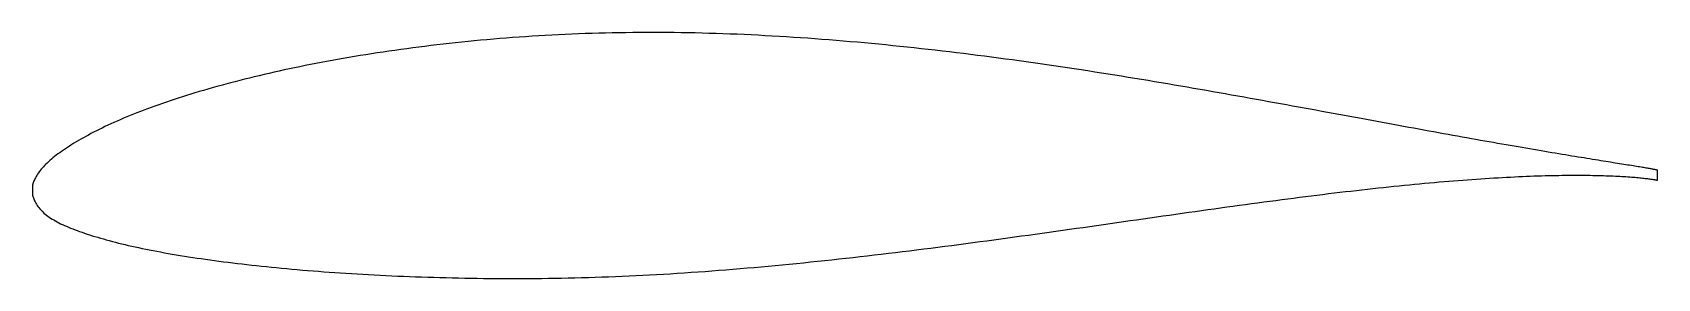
# Model space of a CAD drawing. Header units: metres. Extents: x -15.4 to 31.2, y -2.6 to 4.4.
import ezdxf

# ---------------------------------------------------------------- set-up
doc = ezdxf.new("R2010")
doc.units = ezdxf.units.M

msp = doc.modelspace()

# ---------------------------------------------------------------- linework, layer by layer
msp.add_lwpolyline([(31.193, 0.49), (31.193, 0.491), (31.19, 0.492), (31.185, 0.493), (31.179, 0.494), (31.171, 0.496), (31.161, 0.498), (31.15, 0.501), (31.137, 0.504), (31.121, 0.507), (31.105, 0.51), (31.086, 0.514), (31.066, 0.517), (31.043, 0.522), (31.019, 0.526), (30.994, 0.53), (30.966, 0.535), (30.937, 0.54), (30.906, 0.546), (30.873, 0.551), (30.839, 0.557), (30.803, 0.563), (30.765, 0.57), (30.725, 0.576), (30.683, 0.583), (30.64, 0.59), (30.595, 0.597), (30.549, 0.605), (30.5, 0.613), (30.45, 0.621), (30.398, 0.629), (30.345, 0.638), (30.29, 0.647), (30.233, 0.656), (30.174, 0.665), (30.113, 0.675), (30.051, 0.685), (29.988, 0.695), (29.922, 0.705), (29.855, 0.716), (29.786, 0.727), (29.716, 0.738), (29.644, 0.75), (29.57, 0.762), (29.494, 0.774), (29.417, 0.786), (29.339, 0.799), (29.258, 0.812), (29.176, 0.825), (29.093, 0.839), (29.007, 0.852), (28.921, 0.867), (28.832, 0.881), (28.742, 0.896), (28.65, 0.911), (28.557, 0.926), (28.462, 0.942), (28.366, 0.958), (28.268, 0.974), (28.169, 0.991), (28.068, 1.008), (27.965, 1.025), (27.861, 1.043), (27.755, 1.061), (27.648, 1.079), (27.539, 1.098), (27.429, 1.116), (27.318, 1.136), (27.205, 1.155), (27.09, 1.175), (26.974, 1.195), (26.856, 1.216), (26.737, 1.237), (26.617, 1.258), (26.495, 1.279), (26.372, 1.301), (26.247, 1.323), (26.121, 1.345), (25.994, 1.368), (25.865, 1.391), (25.735, 1.414), (25.603, 1.438), (25.47, 1.461), (25.336, 1.486), (25.2, 1.51), (25.063, 1.535), (24.925, 1.56), (24.785, 1.585), (24.645, 1.611), (24.503, 1.637), (24.359, 1.663), (24.215, 1.689), (24.069, 1.716), (23.922, 1.743), (23.773, 1.77), (23.624, 1.797), (23.473, 1.825), (23.321, 1.853), (23.168, 1.881), (23.014, 1.909), (22.858, 1.938), (22.702, 1.967), (22.544, 1.996), (22.385, 2.025), (22.225, 2.055), (22.064, 2.084), (21.902, 2.114), (21.739, 2.144), (21.575, 2.175), (21.409, 2.205), (21.243, 2.235), (21.076, 2.266), (20.907, 2.297), (20.738, 2.328), (20.568, 2.359), (20.396, 2.39), (20.224, 2.421), (20.051, 2.453), (19.877, 2.484), (19.702, 2.516), (19.526, 2.548), (19.349, 2.579), (19.171, 2.611), (18.993, 2.643), (18.813, 2.675), (18.633, 2.706), (18.452, 2.738), (18.27, 2.77), (18.088, 2.802), (17.904, 2.834), (17.72, 2.866), (17.535, 2.898), (17.35, 2.929), (17.163, 2.961), (16.976, 2.992), (16.788, 3.024), (16.6, 3.055), (16.411, 3.087), (16.221, 3.118), (16.031, 3.149), (15.84, 3.18), (15.648, 3.211), (15.456, 3.241), (15.263, 3.272), (15.07, 3.302), (14.876, 3.332), (14.681, 3.362), (14.486, 3.392), (14.291, 3.421), (14.095, 3.451), (13.899, 3.48), (13.702, 3.508), (13.505, 3.537), (13.307, 3.565), (13.109, 3.593), (12.91, 3.621), (12.711, 3.648), (12.512, 3.675), (12.312, 3.702), (12.112, 3.728), (11.912, 3.754), (11.712, 3.779), (11.511, 3.805), (11.31, 3.83), (11.108, 3.854), (10.907, 3.879), (10.705, 3.902), (10.503, 3.926), (10.3, 3.949), (10.098, 3.971), (9.895, 3.993), (9.693, 4.015), (9.49, 4.036), (9.287, 4.057), (9.084, 4.078), (8.88, 4.097), (8.677, 4.117), (8.474, 4.136), (8.27, 4.154), (8.067, 4.172), (7.864, 4.189), (7.66, 4.206), (7.457, 4.223), (7.253, 4.238), (7.05, 4.254), (6.847, 4.268), (6.644, 4.283), (6.441, 4.296), (6.238, 4.309), (6.035, 4.321), (5.832, 4.333), (5.63, 4.344), (5.428, 4.355), (5.226, 4.365), (5.024, 4.374), (4.822, 4.383), (4.621, 4.391), (4.419, 4.398), (4.219, 4.405), (4.018, 4.411), (3.818, 4.416), (3.618, 4.421), (3.418, 4.425), (3.219, 4.428), (3.02, 4.431), (2.821, 4.433), (2.623, 4.434), (2.425, 4.435), (2.228, 4.435), (2.031, 4.434), (1.834, 4.432), (1.638, 4.43), (1.443, 4.428), (1.248, 4.424), (1.053, 4.42), (0.859, 4.415), (0.666, 4.409), (0.473, 4.403), (0.281, 4.396), (0.089, 4.388), (-0.102, 4.38), (-0.293, 4.37), (-0.483, 4.361), (-0.672, 4.35), (-0.86, 4.339), (-1.048, 4.327), (-1.236, 4.315), (-1.422, 4.302), (-1.608, 4.288), (-1.793, 4.274), (-1.977, 4.259), (-2.161, 4.244), (-2.344, 4.228), (-2.526, 4.211), (-2.707, 4.194), (-2.887, 4.176), (-3.067, 4.158), (-3.246, 4.139), (-3.424, 4.119), (-3.601, 4.1), (-3.777, 4.079), (-3.952, 4.058), (-4.126, 4.037), (-4.3, 4.015), (-4.472, 3.993), (-4.644, 3.97), (-4.814, 3.947), (-4.984, 3.923), (-5.153, 3.899), (-5.32, 3.875), (-5.487, 3.85), (-5.653, 3.824), (-5.817, 3.798), (-5.981, 3.772), (-6.143, 3.745), (-6.304, 3.718), (-6.465, 3.69), (-6.624, 3.662), (-6.782, 3.634), (-6.939, 3.605), (-7.095, 3.576), (-7.25, 3.546), (-7.403, 3.516), (-7.556, 3.486), (-7.707, 3.455), (-7.857, 3.424), (-8.006, 3.392), (-8.153, 3.361), (-8.3, 3.328), (-8.445, 3.296), (-8.589, 3.263), (-8.731, 3.23), (-8.873, 3.197), (-9.013, 3.163), (-9.151, 3.13), (-9.289, 3.095), (-9.425, 3.061), (-9.56, 3.026), (-9.693, 2.991), (-9.826, 2.956), (-9.956, 2.921), (-10.086, 2.885), (-10.214, 2.849), (-10.341, 2.813), (-10.466, 2.777), (-10.59, 2.74), (-10.713, 2.704), (-10.834, 2.667), (-10.953, 2.63), (-11.072, 2.592), (-11.188, 2.555), (-11.304, 2.517), (-11.418, 2.479), (-11.53, 2.441), (-11.641, 2.403), (-11.75, 2.365), (-11.858, 2.327), (-11.965, 2.288), (-12.07, 2.25), (-12.173, 2.211), (-12.275, 2.172), (-12.375, 2.133), (-12.474, 2.094), (-12.571, 2.055), (-12.667, 2.015), (-12.761, 1.976), (-12.854, 1.936), (-12.945, 1.896), (-13.034, 1.857), (-13.122, 1.817), (-13.208, 1.777), (-13.292, 1.737), (-13.375, 1.697), (-13.457, 1.657), (-13.536, 1.617), (-13.615, 1.577), (-13.691, 1.537), (-13.766, 1.497), (-13.839, 1.457), (-13.91, 1.417), (-13.98, 1.378), (-14.048, 1.338), (-14.115, 1.299), (-14.18, 1.26), (-14.243, 1.221), (-14.304, 1.182), (-14.364, 1.144), (-14.422, 1.105), (-14.478, 1.067), (-14.533, 1.029), (-14.586, 0.991), (-14.637, 0.954), (-14.687, 0.916), (-14.735, 0.879), (-14.781, 0.842), (-14.825, 0.805), (-14.868, 0.768), (-14.909, 0.732), (-14.948, 0.695), (-14.985, 0.659), (-15.021, 0.623), (-15.055, 0.586), (-15.087, 0.55), (-15.118, 0.515), (-15.146, 0.479), (-15.173, 0.444), (-15.199, 0.409), (-15.222, 0.375), (-15.244, 0.341), (-15.264, 0.307), (-15.282, 0.274), (-15.298, 0.242), (-15.313, 0.211), (-15.326, 0.181), (-15.337, 0.153), (-15.346, 0.126), (-15.354, 0.102), (-15.36, 0.082), (-15.364, 0.066), (-15.367, 0.056), (-15.364, -0.242), (-15.363, -0.244), (-15.36, -0.251), (-15.356, -0.262), (-15.349, -0.279), (-15.341, -0.302), (-15.331, -0.329), (-15.319, -0.359), (-15.305, -0.39), (-15.29, -0.422), (-15.273, -0.454), (-15.254, -0.487), (-15.233, -0.519), (-15.21, -0.551), (-15.186, -0.583), (-15.16, -0.615), (-15.132, -0.646), (-15.103, -0.677), (-15.071, -0.708), (-15.038, -0.738), (-15.004, -0.767), (-14.967, -0.797), (-14.929, -0.825), (-14.889, -0.854), (-14.847, -0.882), (-14.804, -0.91), (-14.758, -0.937), (-14.712, -0.964), (-14.663, -0.99), (-14.613, -1.017), (-14.56, -1.043), (-14.507, -1.068), (-14.451, -1.094), (-14.394, -1.119), (-14.335, -1.144), (-14.275, -1.168), (-14.212, -1.193), (-14.148, -1.217), (-14.083, -1.242), (-14.016, -1.266), (-13.947, -1.29), (-13.876, -1.315), (-13.804, -1.339), (-13.73, -1.363), (-13.654, -1.387), (-13.577, -1.411), (-13.498, -1.434), (-13.417, -1.458), (-13.335, -1.482), (-13.252, -1.505), (-13.166, -1.528), (-13.079, -1.552), (-12.991, -1.575), (-12.901, -1.597), (-12.809, -1.62), (-12.716, -1.642), (-12.621, -1.665), (-12.524, -1.686), (-12.426, -1.708), (-12.327, -1.73), (-12.226, -1.751), (-12.123, -1.772), (-12.019, -1.793), (-11.913, -1.814), (-11.806, -1.834), (-11.697, -1.854), (-11.587, -1.874), (-11.475, -1.894), (-11.362, -1.913), (-11.248, -1.933), (-11.132, -1.952), (-11.014, -1.971), (-10.895, -1.99), (-10.775, -2.008), (-10.653, -2.027), (-10.53, -2.045), (-10.405, -2.063), (-10.279, -2.08), (-10.152, -2.098), (-10.023, -2.115), (-9.893, -2.132), (-9.761, -2.149), (-9.629, -2.165), (-9.494, -2.181), (-9.359, -2.198), (-9.222, -2.213), (-9.084, -2.229), (-8.945, -2.244), (-8.804, -2.259), (-8.662, -2.274), (-8.519, -2.289), (-8.374, -2.303), (-8.228, -2.317), (-8.081, -2.331), (-7.933, -2.344), (-7.784, -2.358), (-7.633, -2.371), (-7.482, -2.384), (-7.329, -2.396), (-7.175, -2.408), (-7.019, -2.42), (-6.863, -2.431), (-6.706, -2.442), (-6.547, -2.453), (-6.387, -2.464), (-6.227, -2.474), (-6.065, -2.484), (-5.902, -2.493), (-5.738, -2.503), (-5.573, -2.511), (-5.407, -2.52), (-5.24, -2.528), (-5.072, -2.536), (-4.903, -2.543), (-4.733, -2.55), (-4.562, -2.557), (-4.39, -2.564), (-4.217, -2.57), (-4.043, -2.575), (-3.868, -2.58), (-3.693, -2.585), (-3.516, -2.59), (-3.339, -2.594), (-3.161, -2.598), (-2.982, -2.602), (-2.802, -2.605), (-2.621, -2.607), (-2.44, -2.61), (-2.258, -2.611), (-2.074, -2.613), (-1.891, -2.614), (-1.706, -2.614), (-1.521, -2.614), (-1.335, -2.614), (-1.148, -2.613), (-0.961, -2.612), (-0.773, -2.61), (-0.584, -2.607), (-0.395, -2.605), (-0.205, -2.601), (-0.014, -2.597), (0.177, -2.593), (0.369, -2.588), (0.561, -2.582), (0.754, -2.576), (0.947, -2.57), (1.141, -2.563), (1.336, -2.555), (1.531, -2.547), (1.726, -2.538), (1.922, -2.529), (2.118, -2.519), (2.315, -2.509), (2.512, -2.499), (2.71, -2.487), (2.908, -2.476), (3.106, -2.463), (3.305, -2.45), (3.504, -2.437), (3.704, -2.423), (3.904, -2.409), (4.104, -2.394), (4.304, -2.379), (4.505, -2.363), (4.705, -2.347), (4.907, -2.33), (5.108, -2.313), (5.309, -2.296), (5.511, -2.278), (5.713, -2.259), (5.915, -2.24), (6.117, -2.221), (6.32, -2.202), (6.522, -2.182), (6.725, -2.161), (6.928, -2.141), (7.13, -2.119), (7.333, -2.098), (7.536, -2.076), (7.739, -2.054), (7.942, -2.032), (8.145, -2.009), (8.348, -1.986), (8.551, -1.962), (8.753, -1.939), (8.956, -1.915), (9.159, -1.891), (9.361, -1.866), (9.564, -1.842), (9.766, -1.817), (9.968, -1.792), (10.17, -1.767), (10.372, -1.741), (10.574, -1.715), (10.775, -1.69), (10.976, -1.664), (11.177, -1.637), (11.378, -1.611), (11.579, -1.585), (11.779, -1.558), (11.979, -1.531), (12.178, -1.504), (12.378, -1.477), (12.577, -1.45), (12.775, -1.423), (12.973, -1.396), (13.171, -1.369), (13.369, -1.341), (13.566, -1.314), (13.762, -1.286), (13.958, -1.259), (14.154, -1.231), (14.349, -1.204), (14.544, -1.176), (14.738, -1.148), (14.932, -1.121), (15.125, -1.093), (15.318, -1.066), (15.51, -1.038), (15.701, -1.011), (15.892, -0.984), (16.082, -0.956), (16.272, -0.929), (16.461, -0.902), (16.649, -0.876), (16.837, -0.849), (17.024, -0.822), (17.211, -0.795), (17.396, -0.769), (17.581, -0.743), (17.765, -0.717), (17.949, -0.691), (18.131, -0.665), (18.313, -0.64), (18.494, -0.615), (18.675, -0.589), (18.854, -0.565), (19.033, -0.54), (19.211, -0.516), (19.388, -0.492), (19.564, -0.468), (19.739, -0.444), (19.913, -0.421), (20.087, -0.398), (20.259, -0.375), (20.431, -0.352), (20.601, -0.33), (20.771, -0.308), (20.94, -0.286), (21.107, -0.265), (21.274, -0.244), (21.44, -0.223), (21.604, -0.203), (21.768, -0.183), (21.931, -0.163), (22.092, -0.144), (22.253, -0.125), (22.412, -0.107), (22.57, -0.088), (22.727, -0.07), (22.883, -0.053), (23.038, -0.036), (23.192, -0.019), (23.344, -0.003), (23.496, 0.013), (23.646, 0.029), (23.795, 0.044), (23.943, 0.059), (24.089, 0.073), (24.235, 0.087), (24.379, 0.101), (24.522, 0.114), (24.663, 0.127), (24.804, 0.14), (24.943, 0.152), (25.081, 0.164), (25.217, 0.175), (25.352, 0.186), (25.486, 0.197), (25.618, 0.207), (25.75, 0.217), (25.879, 0.226), (26.008, 0.235), (26.135, 0.244), (26.261, 0.252), (26.385, 0.26), (26.508, 0.267), (26.629, 0.275), (26.749, 0.282), (26.868, 0.288), (26.985, 0.294), (27.101, 0.3), (27.215, 0.305), (27.328, 0.31), (27.439, 0.315), (27.549, 0.319), (27.658, 0.323), (27.764, 0.327), (27.87, 0.33), (27.974, 0.333), (28.076, 0.335), (28.177, 0.338), (28.276, 0.34), (28.374, 0.341), (28.47, 0.343), (28.565, 0.344), (28.658, 0.345), (28.749, 0.345), (28.839, 0.345), (28.927, 0.345), (29.014, 0.345), (29.099, 0.345), (29.182, 0.344), (29.264, 0.343), (29.344, 0.341), (29.423, 0.34), (29.5, 0.338), (29.575, 0.336), (29.649, 0.334), (29.721, 0.332), (29.791, 0.33), (29.86, 0.327), (29.927, 0.324), (29.992, 0.321), (30.056, 0.318), (30.118, 0.315), (30.178, 0.311), (30.237, 0.308), (30.294, 0.304), (30.349, 0.301), (30.403, 0.297), (30.454, 0.293), (30.504, 0.289), (30.553, 0.285), (30.599, 0.281), (30.644, 0.277), (30.687, 0.273), (30.729, 0.269), (30.769, 0.264), (30.806, 0.26), (30.843, 0.256), (30.877, 0.252), (30.91, 0.248), (30.941, 0.244), (30.97, 0.24), (30.997, 0.236), (31.023, 0.232), (31.047, 0.229), (31.069, 0.225), (31.09, 0.222), (31.108, 0.219), (31.125, 0.215), (31.14, 0.213), (31.154, 0.21), (31.165, 0.207), (31.175, 0.205), (31.183, 0.203), (31.189, 0.202), (31.194, 0.201), (31.196, 0.2), (31.197, 0.199)], close=True)

doc.saveas('drawing.dxf')
